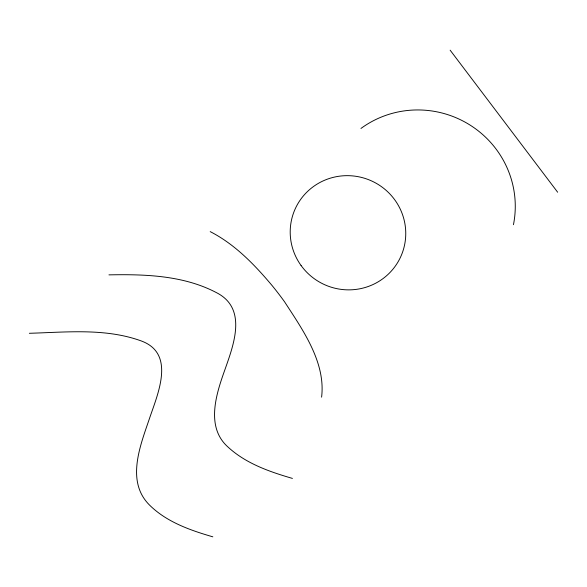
<?xml version="1.0" encoding="UTF-8"?>
<svg xmlns="http://www.w3.org/2000/svg" width="587" height="587" viewBox="0 0 587 587"><rect width="100%" height="100%" fill="white"/><g stroke="black" fill="none" stroke-linecap="round" stroke-linejoin="round"><path stroke-width="0.88" d="M321.595 397.164C325.888 362.318 302.606 329.681 284.6 301.857A321.647 316.158 23.7 0 0 272.038 285.48C254.435 264.546 234.815 244.207 210.197 231.616M29.35 333.284C66.47 332.227 105.22 327.979 140.88 340.805C176.386 353.477 157.419 394.625 149.208 419.287C140.183 445.849 126.036 481.076 149.054 504.593C166.194 521.88 189.939 530.178 212.824 536.826M108.947 274.87C145.092 274.144 183.342 275.376 216.06 292.436C247.78 308.204 233.699 344.672 224.821 369.942C216.141 394.207 205.413 427.182 228.189 447.213C246.041 463.591 269.558 471.757 292.421 478.412M450.141 50.174L557.65 192.22M360.961 128.45A96.554 94.903 23.7 0 1 470.077 125.09A96.554 94.903 23.7 0 1 513.456 224.704M301.065 265.493A57.93 56.939 23.7 0 0 400.635 256.923A57.93 56.939 23.7 0 0 342.243 175.873A57.93 56.939 23.7 0 0 301.065 265.493"/></g></svg>
